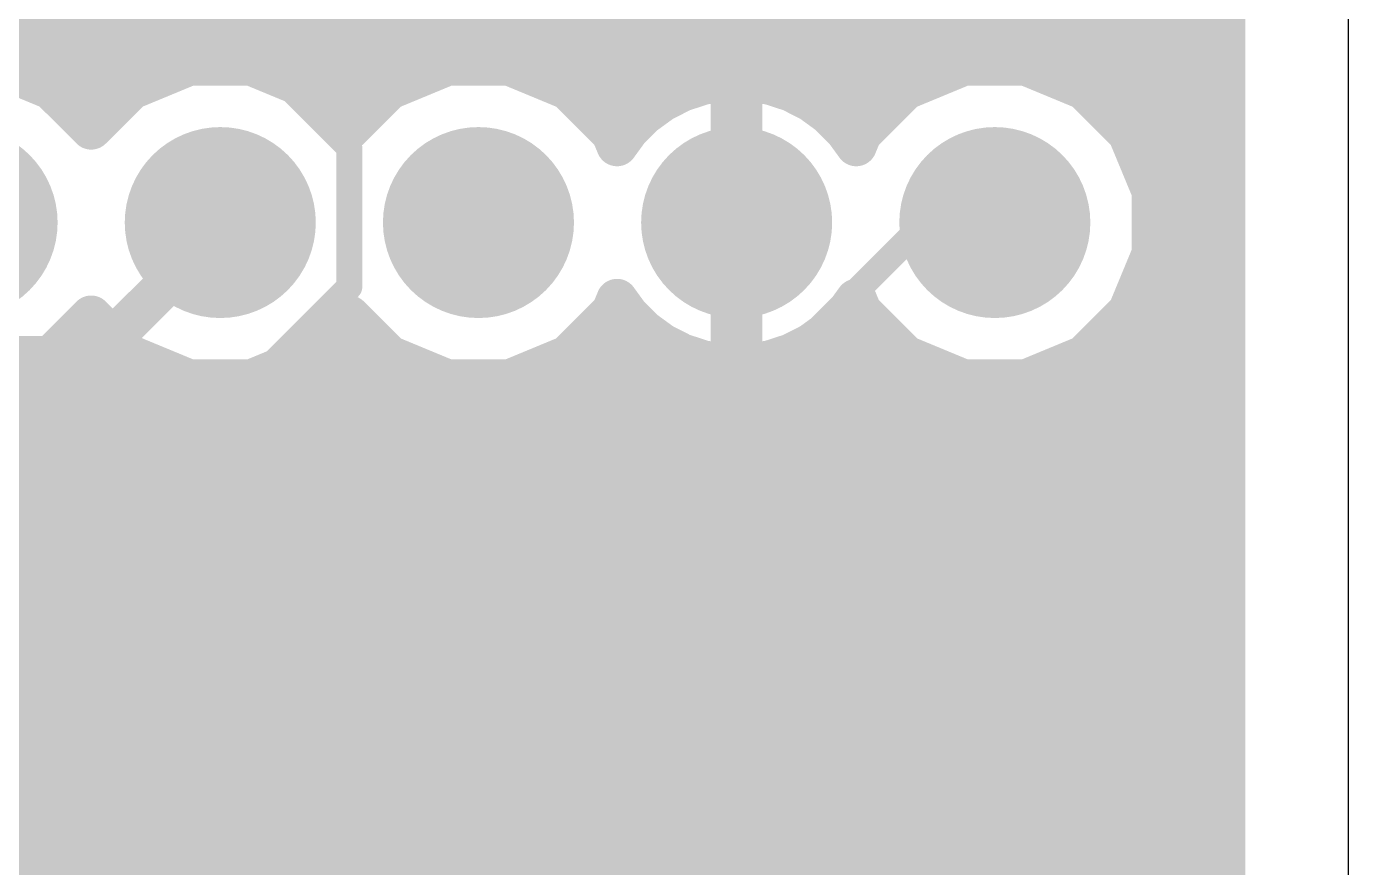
# Model space of a CAD drawing. Extents: x -9 to 55.5, y -1.4 to 36.5.
# Drawn here: x 42.54 to 55.55, y 11.43 to 19.71 of the extents above; entities that cross this region are included whole.
import ezdxf

# ---------------------------------------------------------------- set-up
doc = ezdxf.new("R2010")
doc.units = 0
for name, color, linetype in [('1', 22, 'CONTINUOUS'), ('16', 175, 'CONTINUOUS'), ('17', 82, 'CONTINUOUS'), ('18', 82, 'CONTINUOUS'), ('20', 7, 'CONTINUOUS')]:
    doc.layers.add(name, color=color, linetype=linetype)

# ---------------------------------------------------------------- blocks, each defined once
blk = doc.blocks.new('ROUNDP')
at = {"const_width": 0.5}
blk.add_lwpolyline([(0, -0.25, 1), (0, 0.25, 1), (0, -0.25)], format="xyb", dxfattribs=at)
blk = doc.blocks.new('ROUNDV')
at = {"const_width": 0.5}
blk.add_lwpolyline([(0, -0.25, 1), (0, 0.25, 1), (0, -0.25)], format="xyb", dxfattribs=at)

msp = doc.modelspace()

# ---------------------------------------------------------------- linework, layer by layer
at = {"layer": '1'}
for points, const_width in [([(54.3308, 34.3308), (54.3308, 1.2192)], 0.4064), ([(46.1636, 19.1147), (33.6846, 31.5937)], 0.4064), ([(32.6898, 31.5468), (45.72, 18.5166)], 0.254), ([(45.3647, 19.9136), (54.3308, 19.9136)], 0.4064), ([(45.7711, 19.5072), (54.3308, 19.5072)], 0.4064), ([(46.6818, 19.3294), (46.1636, 19.1147)], 0.4064), ([(47.2982, 19.3294), (46.6818, 19.3294)], 0.4064), ([(47.8677, 19.0935), (47.2982, 19.3294)], 0.4064), ([(51.7618, 19.3294), (51.1923, 19.0935)], 0.4064), ([(52.3782, 19.3294), (51.7618, 19.3294)], 0.4064), ([(52.9477, 19.0935), (52.3782, 19.3294)], 0.4064), ([(47.8501, 19.1008), (49.0742, 19.1008)], 0.4064), ([(48.3035, 18.6577), (47.8677, 19.0935)], 0.4064), ([(48.9937, 19.0746), (48.7978, 18.9748)], 0.4064), ([(49.2029, 19.1426), (48.9937, 19.0746)], 0.4064), ([(49.4201, 19.177), (49.2029, 19.1426)], 0.4064), ([(49.4792, 19.177), (49.4201, 19.177)], 0.4064), ([(49.4792, 17.8308), (49.4792, 19.177)], 0.4064), ([(49.4792, 19.1008), (49.5808, 19.1008)], 0.4064), ([(49.6399, 19.177), (49.5808, 19.177)], 0.4064), ([(49.5808, 19.177), (49.5808, 17.8308)], 0.4064), ([(49.8571, 19.1426), (49.6399, 19.177)], 0.4064), ([(50.0663, 19.0746), (49.8571, 19.1426)], 0.4064), ([(49.9858, 19.1008), (51.2099, 19.1008)], 0.4064), ([(50.2622, 18.9748), (50.0663, 19.0746)], 0.4064), ([(51.1923, 19.0935), (50.7565, 18.6577)], 0.4064), ([(52.9301, 19.1008), (54.3308, 19.1008)], 0.4064), ([(53.3835, 18.6577), (52.9477, 19.0935)], 0.4064), ([(48.7978, 18.9748), (48.6199, 18.8456)], 0.4064), ([(50.4401, 18.8456), (50.2622, 18.9748)], 0.4064), ([(48.6199, 18.8456), (48.4644, 18.6901)], 0.4064), ([(50.5956, 18.6901), (50.4401, 18.8456)], 0.4064), ([(48.2668, 18.6944), (48.4687, 18.6944)], 0.4064), ([(48.3534, 18.5373), (48.3035, 18.6577)], 0.4064), ([(48.4644, 18.6901), (48.3534, 18.5373)], 0.4064), ([(49.4792, 18.6944), (49.5808, 18.6944)], 0.4064), ([(50.5913, 18.6944), (50.7932, 18.6944)], 0.4064), ([(50.7066, 18.5373), (50.5956, 18.6901)], 0.4064), ([(50.7565, 18.6577), (50.7066, 18.5373)], 0.4064), ([(53.3468, 18.6944), (54.3308, 18.6944)], 0.4064), ([(53.6194, 18.0882), (53.3835, 18.6577)], 0.4064), ([(45.72, 18.5166), (45.72, 17.145)], 0.254), ([(49.4792, 18.288), (49.5808, 18.288)], 0.4064), ([(53.5366, 18.288), (54.3308, 18.288)], 0.4064), ([(53.6194, 17.4718), (53.6194, 18.0882)], 0.4064), ([(49.4792, 17.8816), (49.5808, 17.8816)], 0.4064), ([(53.6194, 17.8816), (54.3308, 17.8816)], 0.4064), ([(49.5808, 17.8308), (49.4792, 17.8308)], 0.4064), ([(44.3484, 17.6022), (44.45, 17.78)], 0.254), ([(51.8922, 17.6022), (52.07, 17.78)], 0.254), ([(40.005, 6.4008), (51.2064, 17.6022)], 0.254), ([(44.3484, 17.6022), (43.2054, 16.4592)], 0.4064), ([(51.2064, 17.6022), (51.8922, 17.6022)], 0.254), ([(53.3835, 16.9023), (53.6194, 17.4718)], 0.4064), ([(53.6194, 17.4752), (54.3308, 17.4752)], 0.4064), ([(45.72, 17.145), (44.577, 16.002)], 0.254), ([(48.3035, 16.9023), (48.3534, 17.0227)], 0.4064), ([(48.3534, 17.0227), (48.4644, 16.8699)], 0.4064), ([(53.4525, 17.0688), (54.3308, 17.0688)], 0.4064), ([(47.8677, 16.4665), (48.3035, 16.9023)], 0.4064), ([(48.4644, 16.8699), (48.6199, 16.7144)], 0.4064), ([(52.9477, 16.4665), (53.3835, 16.9023)], 0.4064), ([(48.6199, 16.7144), (48.7978, 16.5852)], 0.4064), ([(48.0636, 16.6624), (48.6915, 16.6624)], 0.4064), ([(48.7978, 16.5852), (48.9937, 16.4854)], 0.4064), ([(53.1436, 16.6624), (54.3308, 16.6624)], 0.4064), ([(43.2054, 16.4592), (38.862, 16.4592)], 0.4064), ([(49.0346, 16.4721), (39.6999, 7.1374)], 0.4064), ([(40.6403, 5.9944), (51.1524, 16.5065)], 0.4064), ([(44.9943, 15.3775), (46.0978, 16.4811)], 0.4064), ([(46.0978, 16.4811), (46.1123, 16.4665)], 0.4064), ([(46.1123, 16.4665), (46.6818, 16.2306)], 0.4064), ([(47.2982, 16.2306), (47.8677, 16.4665)], 0.4064), ([(48.9937, 16.4854), (49.0346, 16.4721)], 0.4064), ([(51.1524, 16.5065), (51.1923, 16.4665)], 0.4064), ([(51.1923, 16.4665), (51.7618, 16.2306)], 0.4064), ([(52.3782, 16.2306), (52.9477, 16.4665)], 0.4064), ([(45.8727, 16.256), (46.6205, 16.256)], 0.4064), ([(46.6818, 16.2306), (47.2982, 16.2306)], 0.4064), ([(47.3595, 16.256), (48.8185, 16.256)], 0.4064), ([(50.9019, 16.256), (51.7005, 16.256)], 0.4064), ([(51.7618, 16.2306), (52.3782, 16.2306)], 0.4064), ([(52.4395, 16.256), (54.3308, 16.256)], 0.4064), ([(44.577, 16.002), (39.0906, 16.002)], 0.254), ([(45.4663, 15.8496), (48.4121, 15.8496)], 0.4064), ([(50.4955, 15.8496), (54.3308, 15.8496)], 0.4064), ([(45.0599, 15.4432), (48.0057, 15.4432)], 0.4064), ([(50.0891, 15.4432), (54.3308, 15.4432)], 0.4064), ([(44.7235, 15.2654), (44.9943, 15.3775)], 0.4064), ([(39.3957, 15.2654), (44.7235, 15.2654)], 0.4064), ([(39.1671, 15.0368), (47.5993, 15.0368)], 0.4064), ([(49.6827, 15.0368), (54.3308, 15.0368)], 0.4064), ([(38.7607, 14.6304), (47.1929, 14.6304)], 0.4064), ([(49.2763, 14.6304), (54.3308, 14.6304)], 0.4064), ([(38.9818, 14.224), (46.7865, 14.224)], 0.4064), ([(48.8699, 14.224), (54.3308, 14.224)], 0.4064), ([(39.0572, 13.8176), (46.3801, 13.8176)], 0.4064), ([(48.4635, 13.8176), (54.3308, 13.8176)], 0.4064), ([(39.0572, 13.4112), (45.9737, 13.4112)], 0.4064), ([(48.0571, 13.4112), (54.3308, 13.4112)], 0.4064), ([(39.0152, 13.0048), (45.5673, 13.0048)], 0.4064), ([(47.6507, 13.0048), (54.3308, 13.0048)], 0.4064), ([(39.096, 12.5984), (45.1609, 12.5984)], 0.4064), ([(47.2443, 12.5984), (54.3308, 12.5984)], 0.4064), ([(39.2096, 12.192), (44.7545, 12.192)], 0.4064), ([(46.8379, 12.192), (54.3308, 12.192)], 0.4064), ([(39.2096, 11.7856), (44.3481, 11.7856)], 0.4064), ([(46.4315, 11.7856), (54.3308, 11.7856)], 0.4064), ([(39.2096, 11.3792), (43.9417, 11.3792)], 0.4064), ([(46.0251, 11.3792), (54.3308, 11.3792)], 0.4064)]:
    msp.add_lwpolyline(points, dxfattribs=dict(at, const_width=const_width))
for points, const_width in [([(45.7711, 19.6088, 1), (45.7711, 19.4056)], 0.2032), ([(54.3308, 19.4056, 1), (54.3308, 19.6088)], 0.2032), ([(46.6818, 19.431, 1), (46.6818, 19.2278)], 0.2032), ([(46.7207, 19.2355, 1), (46.6429, 19.4233)], 0.2032), ([(47.3371, 19.4233, 1), (47.2593, 19.2355)], 0.2032), ([(47.2982, 19.2278, 1), (47.2982, 19.431)], 0.2032), ([(51.7618, 19.431, 1), (51.7618, 19.2278)], 0.2032), ([(51.8007, 19.2355, 1), (51.7229, 19.4233)], 0.2032), ([(52.4171, 19.4233, 1), (52.3393, 19.2355)], 0.2032), ([(52.3782, 19.2278, 1), (52.3782, 19.431)], 0.2032), ([(46.1247, 19.2086, 1), (46.2024, 19.0209)], 0.2032), ([(46.0917, 19.0429, 1), (46.2354, 19.1866)], 0.2032), ([(47.8501, 19.2024, 1), (47.8501, 18.9992)], 0.2032), ([(47.9395, 19.1654, 1), (47.7958, 19.0217)], 0.2032), ([(47.8288, 18.9996, 1), (47.9065, 19.1874)], 0.2032), ([(48.9623, 19.1713, 1), (49.0251, 18.978)], 0.2032), ([(49.0399, 18.9841, 1), (48.9476, 19.1652)], 0.2032), ([(49.0742, 18.9992, 1), (49.0742, 19.2024)], 0.2032), ([(49.187, 19.2429, 1), (49.2188, 19.0422)], 0.2032), ([(49.2343, 19.046, 1), (49.1715, 19.2392)], 0.2032), ([(49.4201, 19.2786, 1), (49.4201, 19.0754)], 0.2032), ([(49.5808, 19.177, 1), (49.3776, 19.177)], 0.2032), ([(49.4792, 19.2024, 1), (49.4792, 18.9992)], 0.2032), ([(49.4359, 19.0766, 1), (49.4042, 19.2773)], 0.2032), ([(49.5808, 19.2786, 1), (49.5808, 19.0754)], 0.2032), ([(49.6824, 19.177, 1), (49.4792, 19.177)], 0.2032), ([(49.4792, 19.0754, 1), (49.4792, 19.2786)], 0.2032), ([(49.6558, 19.2773, 1), (49.6241, 19.0766)], 0.2032), ([(49.5808, 18.9992, 1), (49.5808, 19.2024)], 0.2032), ([(49.64, 19.0754, 1), (49.6399, 19.2786)], 0.2032), ([(49.8885, 19.2392, 1), (49.8257, 19.046)], 0.2032), ([(49.8412, 19.0422, 1), (49.873, 19.2429)], 0.2032), ([(49.9858, 19.2024, 1), (49.9858, 18.9992)], 0.2032), ([(50.1124, 19.1652, 1), (50.0201, 18.9841)], 0.2032), ([(50.0349, 18.978, 1), (50.0977, 19.1713)], 0.2032), ([(51.1535, 19.1874, 1), (51.2312, 18.9996)], 0.2032), ([(51.2642, 19.0217, 1), (51.1205, 19.1654)], 0.2032), ([(51.2099, 18.9992, 1), (51.2099, 19.2024)], 0.2032), ([(52.9301, 19.2024, 1), (52.9301, 18.9992)], 0.2032), ([(53.0195, 19.1654, 1), (52.8758, 19.0217)], 0.2032), ([(52.9088, 18.9996, 1), (52.9865, 19.1874)], 0.2032), ([(54.3308, 18.9992, 1), (54.3308, 19.2024)], 0.2032), ([(48.7517, 19.0653, 1), (48.8439, 18.8843)], 0.2032), ([(48.8575, 18.8926, 1), (48.7381, 19.057)], 0.2032), ([(50.3219, 19.057, 1), (50.2025, 18.8926)], 0.2032), ([(50.2161, 18.8843, 1), (50.3083, 19.0653)], 0.2032), ([(48.5602, 18.9278, 1), (48.6796, 18.7634)], 0.2032), ([(48.6918, 18.7737, 1), (48.5481, 18.9174)], 0.2032), ([(50.5119, 18.9174, 1), (50.3682, 18.7737)], 0.2032), ([(50.3804, 18.7634, 1), (50.4998, 18.9278)], 0.2032), ([(48.2668, 18.796, 1), (48.2668, 18.5928)], 0.2032), ([(48.3974, 18.6965, 1), (48.2096, 18.6188)], 0.2032), ([(48.3926, 18.7619, 1), (48.5363, 18.6182)], 0.2032), ([(48.5466, 18.6304, 1), (48.3822, 18.7498)], 0.2032), ([(48.4687, 18.5928, 1), (48.4687, 18.796)], 0.2032), ([(49.4792, 18.796, 1), (49.4792, 18.5928)], 0.2032), ([(49.5808, 18.5928, 1), (49.5808, 18.796)], 0.2032), ([(50.5913, 18.796, 1), (50.5913, 18.5928)], 0.2032), ([(50.6778, 18.7498, 1), (50.5134, 18.6304)], 0.2032), ([(50.5237, 18.6182, 1), (50.6674, 18.7619)], 0.2032), ([(50.8503, 18.6188, 1), (50.6626, 18.6965)], 0.2032), ([(50.7932, 18.5928, 1), (50.7932, 18.796)], 0.2032), ([(53.3468, 18.796, 1), (53.3468, 18.5928)], 0.2032), ([(53.4774, 18.6965, 1), (53.2896, 18.6188)], 0.2032), ([(54.3308, 18.5928, 1), (54.3308, 18.796)], 0.2032), ([(48.2317, 18.5858, 1), (48.3754, 18.7295)], 0.2032), ([(50.6846, 18.7295, 1), (50.8283, 18.5858)], 0.2032), ([(53.3117, 18.5858, 1), (53.4554, 18.7295)], 0.2032), ([(45.7835, 18.5166, 1), (45.6565, 18.5166)], 0.127), ([(45.6751, 18.4717, 1), (45.7649, 18.5615)], 0.127), ([(48.2712, 18.597, 1), (48.4356, 18.4775)], 0.2032), ([(48.2595, 18.4984, 1), (48.4473, 18.5761)], 0.2032), ([(50.6127, 18.5761, 1), (50.8005, 18.4984)], 0.2032), ([(50.6244, 18.4775, 1), (50.7888, 18.597)], 0.2032), ([(49.4792, 18.3896, 1), (49.4792, 18.1864)], 0.2032), ([(49.5808, 18.1864, 1), (49.5808, 18.3896)], 0.2032), ([(53.5366, 18.3896, 1), (53.5366, 18.1864)], 0.2032), ([(54.3308, 18.1864, 1), (54.3308, 18.3896)], 0.2032), ([(53.721, 18.0882, 1), (53.5178, 18.0882)], 0.2032), ([(53.5255, 18.0493, 1), (53.7133, 18.1271)], 0.2032), ([(49.4792, 17.9832, 1), (49.4792, 17.78)], 0.2032), ([(49.5808, 17.78, 1), (49.5808, 17.9832)], 0.2032), ([(53.6194, 17.9832, 1), (53.6194, 17.78)], 0.2032), ([(54.3308, 17.78, 1), (54.3308, 17.9832)], 0.2032), ([(49.4792, 17.9324, 1), (49.4792, 17.7292)], 0.2032), ([(49.5808, 17.7292, 1), (49.5808, 17.9324)], 0.2032), ([(44.5051, 17.7485, 1), (44.3949, 17.8115)], 0.127), ([(49.3776, 17.8308, 1), (49.5808, 17.8308)], 0.2032), ([(49.4792, 17.8308, 1), (49.6824, 17.8308)], 0.2032), ([(52.1149, 17.7351, 1), (52.0251, 17.8249)], 0.127), ([(44.4202, 17.5304, 1), (44.2766, 17.674)], 0.2032), ([(44.2933, 17.6337, 1), (44.4035, 17.5707)], 0.127), ([(51.2064, 17.6657, 1), (51.2064, 17.5387)], 0.127), ([(51.2513, 17.5573, 1), (51.1615, 17.6471)], 0.127), ([(51.8473, 17.6471, 1), (51.9371, 17.5573)], 0.127), ([(51.8922, 17.5387, 1), (51.8922, 17.6657)], 0.127), ([(53.6194, 17.5768, 1), (53.6194, 17.3736)], 0.2032), ([(53.5178, 17.4718, 1), (53.721, 17.4718)], 0.2032), ([(53.7133, 17.4329, 1), (53.5255, 17.5107)], 0.2032), ([(54.3308, 17.3736, 1), (54.3308, 17.5768)], 0.2032), ([(45.6565, 17.145, 1), (45.7835, 17.145)], 0.127), ([(45.7649, 17.1001, 1), (45.6751, 17.1899)], 0.127), ([(48.4356, 17.0825, 1), (48.2712, 16.963)], 0.2032), ([(48.4473, 16.9839, 1), (48.2595, 17.0616)], 0.2032), ([(53.4525, 17.1704, 1), (53.4525, 16.9672)], 0.2032), ([(54.3308, 16.9672, 1), (54.3308, 17.1704)], 0.2032), ([(48.2096, 16.9412, 1), (48.3974, 16.8635)], 0.2032), ([(48.3754, 16.8305, 1), (48.2317, 16.9742)], 0.2032), ([(48.5363, 16.9418, 1), (48.3926, 16.7981)], 0.2032), ([(53.2896, 16.9412, 1), (53.4774, 16.8635)], 0.2032), ([(53.4554, 16.8305, 1), (53.3117, 16.9742)], 0.2032), ([(48.3822, 16.8102, 1), (48.5466, 16.9296)], 0.2032), ([(48.6796, 16.7966, 1), (48.5602, 16.6322)], 0.2032), ([(48.0636, 16.764, 1), (48.0636, 16.5608)], 0.2032), ([(48.5481, 16.6426, 1), (48.6918, 16.7863)], 0.2032), ([(48.6915, 16.5608, 1), (48.6915, 16.764)], 0.2032), ([(48.8439, 16.6757, 1), (48.7517, 16.4947)], 0.2032), ([(53.1436, 16.764, 1), (53.1436, 16.5608)], 0.2032), ([(54.3308, 16.5608, 1), (54.3308, 16.764)], 0.2032), ([(43.2054, 16.3576, 1), (43.2054, 16.5608)], 0.2032), ([(46.1696, 16.5529, 1), (46.0259, 16.4092)], 0.2032), ([(46.1512, 16.5603, 1), (46.0735, 16.3726)], 0.2032), ([(46.1696, 16.4092, 1), (46.0259, 16.5529)], 0.2032), ([(47.9065, 16.3726, 1), (47.8288, 16.5603)], 0.2032), ([(48.7381, 16.503, 1), (48.8575, 16.6674)], 0.2032), ([(49.0251, 16.582, 1), (48.9623, 16.3887)], 0.2032), ([(48.9476, 16.3948, 1), (49.0399, 16.5759)], 0.2032), ([(49.1064, 16.4002, 1), (48.9627, 16.5439)], 0.2032), ([(49.0032, 16.3755, 1), (49.066, 16.5687)], 0.2032), ([(51.2242, 16.5783, 1), (51.0805, 16.4346)], 0.2032), ([(51.2242, 16.4346, 1), (51.0805, 16.5783)], 0.2032), ([(51.2312, 16.5603, 1), (51.1535, 16.3726)], 0.2032), ([(52.9865, 16.3726, 1), (52.9088, 16.5603)], 0.2032), ([(43.1336, 16.531, 1), (43.2772, 16.3874)], 0.2032), ([(46.0405, 16.3946, 1), (46.1842, 16.5383)], 0.2032), ([(47.7958, 16.5383, 1), (47.9395, 16.3946)], 0.2032), ([(51.1205, 16.3946, 1), (51.2642, 16.5383)], 0.2032), ([(52.8758, 16.5383, 1), (53.0195, 16.3946)], 0.2032), ([(45.8727, 16.3576, 1), (45.8727, 16.1544)], 0.2032), ([(46.6818, 16.3322, 1), (46.6818, 16.129)], 0.2032), ([(46.6205, 16.1544, 1), (46.6205, 16.3576)], 0.2032), ([(46.6429, 16.1367, 1), (46.7207, 16.3245)], 0.2032), ([(47.2593, 16.3245, 1), (47.3371, 16.1367)], 0.2032), ([(47.3595, 16.3576, 1), (47.3595, 16.1544)], 0.2032), ([(47.2982, 16.129, 1), (47.2982, 16.3322)], 0.2032), ([(48.8185, 16.1544, 1), (48.8185, 16.3576)], 0.2032), ([(50.9019, 16.3576, 1), (50.9019, 16.1544)], 0.2032), ([(51.7618, 16.3322, 1), (51.7618, 16.129)], 0.2032), ([(51.7005, 16.1544, 1), (51.7005, 16.3576)], 0.2032), ([(51.7229, 16.1367, 1), (51.8007, 16.3245)], 0.2032), ([(52.3393, 16.3245, 1), (52.4171, 16.1367)], 0.2032), ([(52.4395, 16.3576, 1), (52.4395, 16.1544)], 0.2032), ([(52.3782, 16.129, 1), (52.3782, 16.3322)], 0.2032), ([(54.3308, 16.1544, 1), (54.3308, 16.3576)], 0.2032), ([(44.577, 15.9385, 1), (44.577, 16.0655)], 0.127), ([(44.5321, 16.0469, 1), (44.6219, 15.9571)], 0.127), ([(45.4663, 15.9512, 1), (45.4663, 15.748)], 0.2032), ([(48.4121, 15.748, 1), (48.4121, 15.9512)], 0.2032), ([(50.4955, 15.9512, 1), (50.4955, 15.748)], 0.2032), ([(54.3308, 15.748, 1), (54.3308, 15.9512)], 0.2032), ([(45.0599, 15.5448, 1), (45.0599, 15.3416)], 0.2032), ([(48.0057, 15.3416, 1), (48.0057, 15.5448)], 0.2032), ([(50.0891, 15.5448, 1), (50.0891, 15.3416)], 0.2032), ([(54.3308, 15.3416, 1), (54.3308, 15.5448)], 0.2032), ([(44.9224, 15.4494, 1), (45.0661, 15.3057)], 0.2032), ([(45.0331, 15.2837, 1), (44.9554, 15.4714)], 0.2032), ([(44.6846, 15.3593, 1), (44.7624, 15.1715)], 0.2032), ([(44.7235, 15.1638, 1), (44.7235, 15.367)], 0.2032), ([(47.5993, 14.9352, 1), (47.5993, 15.1384)], 0.2032), ([(49.6827, 15.1384, 1), (49.6827, 14.9352)], 0.2032), ([(54.3308, 14.9352, 1), (54.3308, 15.1384)], 0.2032), ([(47.1929, 14.5288, 1), (47.1929, 14.732)], 0.2032), ([(49.2763, 14.732, 1), (49.2763, 14.5288)], 0.2032), ([(54.3308, 14.5288, 1), (54.3308, 14.732)], 0.2032), ([(46.7865, 14.1224, 1), (46.7865, 14.3256)], 0.2032), ([(48.8699, 14.3256, 1), (48.8699, 14.1224)], 0.2032), ([(54.3308, 14.1224, 1), (54.3308, 14.3256)], 0.2032), ([(46.3801, 13.716, 1), (46.3801, 13.9192)], 0.2032), ([(48.4635, 13.9192, 1), (48.4635, 13.716)], 0.2032), ([(54.3308, 13.716, 1), (54.3308, 13.9192)], 0.2032), ([(45.9737, 13.3096, 1), (45.9737, 13.5128)], 0.2032), ([(48.0571, 13.5128, 1), (48.0571, 13.3096)], 0.2032), ([(54.3308, 13.3096, 1), (54.3308, 13.5128)], 0.2032), ([(45.5673, 12.9032, 1), (45.5673, 13.1064)], 0.2032), ([(47.6507, 13.1064, 1), (47.6507, 12.9032)], 0.2032), ([(54.3308, 12.9032, 1), (54.3308, 13.1064)], 0.2032), ([(45.1609, 12.4968, 1), (45.1609, 12.7)], 0.2032), ([(47.2443, 12.7, 1), (47.2443, 12.4968)], 0.2032), ([(54.3308, 12.4968, 1), (54.3308, 12.7)], 0.2032), ([(44.7545, 12.0904, 1), (44.7545, 12.2936)], 0.2032), ([(46.8379, 12.2936, 1), (46.8379, 12.0904)], 0.2032), ([(54.3308, 12.0904, 1), (54.3308, 12.2936)], 0.2032), ([(44.3481, 11.684, 1), (44.3481, 11.8872)], 0.2032), ([(46.4315, 11.8872, 1), (46.4315, 11.684)], 0.2032), ([(54.3308, 11.684, 1), (54.3308, 11.8872)], 0.2032), ([(43.9417, 11.2776, 1), (43.9417, 11.4808)], 0.2032), ([(46.0251, 11.4808, 1), (46.0251, 11.2776)], 0.2032), ([(54.3308, 11.2776, 1), (54.3308, 11.4808)], 0.2032)]:
    msp.add_lwpolyline(points, format="xyb", dxfattribs=dict(at, const_width=const_width))
at = {"layer": '16', "const_width": 0.4064}
for points in [[(54.3308, 34.3308), (54.3308, 1.2192)], [(28.9055, 19.9136), (54.3308, 19.9136)], [(29.3119, 19.5072), (54.3308, 19.5072)], [(42.7877, 19.0935), (42.2182, 19.3294)], [(44.1418, 19.3294), (43.5723, 19.0935)], [(44.7582, 19.3294), (44.1418, 19.3294)], [(45.3277, 19.0935), (44.7582, 19.3294)], [(46.6818, 19.3294), (46.1123, 19.0935)], [(47.2982, 19.3294), (46.6818, 19.3294)], [(47.8677, 19.0935), (47.2982, 19.3294)], [(51.7618, 19.3294), (51.1923, 19.0935)], [(52.3782, 19.3294), (51.7618, 19.3294)], [(52.9477, 19.0935), (52.3782, 19.3294)], [(42.7701, 19.1008), (43.5899, 19.1008)], [(43.18, 18.7012), (42.7877, 19.0935)], [(43.5723, 19.0935), (43.18, 18.7012)], [(45.3101, 19.1008), (46.1299, 19.1008)], [(45.72, 18.7012), (45.3277, 19.0935)], [(46.1123, 19.0935), (45.72, 18.7012)], [(47.8501, 19.1008), (49.0742, 19.1008)], [(48.3035, 18.6577), (47.8677, 19.0935)], [(48.9937, 19.0746), (48.7978, 18.9748)], [(49.2029, 19.1426), (48.9937, 19.0746)], [(49.4201, 19.177), (49.2029, 19.1426)], [(49.4792, 19.177), (49.4201, 19.177)], [(49.4792, 17.8308), (49.4792, 19.177)], [(49.4792, 19.1008), (49.5808, 19.1008)], [(49.6399, 19.177), (49.5808, 19.177)], [(49.5808, 19.177), (49.5808, 17.8308)], [(49.8571, 19.1426), (49.6399, 19.177)], [(50.0663, 19.0746), (49.8571, 19.1426)], [(49.9858, 19.1008), (51.2099, 19.1008)], [(50.2622, 18.9748), (50.0663, 19.0746)], [(51.1923, 19.0935), (50.7565, 18.6577)], [(52.9301, 19.1008), (54.3308, 19.1008)], [(53.3835, 18.6577), (52.9477, 19.0935)], [(48.7978, 18.9748), (48.6199, 18.8456)], [(50.4401, 18.8456), (50.2622, 18.9748)], [(48.6199, 18.8456), (48.4644, 18.6901)], [(50.5956, 18.6901), (50.4401, 18.8456)], [(48.2668, 18.6944), (48.4687, 18.6944)], [(48.3534, 18.5373), (48.3035, 18.6577)], [(48.4644, 18.6901), (48.3534, 18.5373)], [(49.4792, 18.6944), (49.5808, 18.6944)], [(50.5913, 18.6944), (50.7932, 18.6944)], [(50.7066, 18.5373), (50.5956, 18.6901)], [(50.7565, 18.6577), (50.7066, 18.5373)], [(53.3468, 18.6944), (54.3308, 18.6944)], [(53.6194, 18.0882), (53.3835, 18.6577)], [(49.4792, 18.288), (49.5808, 18.288)], [(53.5366, 18.288), (54.3308, 18.288)], [(53.6194, 17.4718), (53.6194, 18.0882)], [(49.4792, 17.8816), (49.5808, 17.8816)], [(53.6194, 17.8816), (54.3308, 17.8816)], [(49.5808, 17.8308), (49.4792, 17.8308)], [(49.4792, 16.383), (49.4792, 17.7292)], [(49.4792, 17.7292), (49.5808, 17.7292)], [(49.5808, 17.7292), (49.5808, 16.383)], [(49.4792, 17.4752), (49.5808, 17.4752)], [(53.3835, 16.9023), (53.6194, 17.4718)], [(53.6194, 17.4752), (54.3308, 17.4752)], [(48.3035, 16.9023), (48.3534, 17.0227)], [(48.3534, 17.0227), (48.4644, 16.8699)], [(49.4792, 17.0688), (49.5808, 17.0688)], [(50.5956, 16.8699), (50.7066, 17.0227)], [(50.7066, 17.0227), (50.7565, 16.9023)], [(53.4525, 17.0688), (54.3308, 17.0688)], [(42.7877, 16.4665), (43.18, 16.8588)], [(43.18, 16.8588), (43.5723, 16.4665)], [(45.3277, 16.4665), (45.72, 16.8588)], [(45.72, 16.8588), (46.1123, 16.4665)], [(47.8677, 16.4665), (48.3035, 16.9023)], [(48.4644, 16.8699), (48.6199, 16.7144)], [(50.4401, 16.7144), (50.5956, 16.8699)], [(50.7565, 16.9023), (51.1923, 16.4665)], [(52.9477, 16.4665), (53.3835, 16.9023)], [(48.6199, 16.7144), (48.7978, 16.5852)], [(50.2622, 16.5852), (50.4401, 16.7144)], [(42.9836, 16.6624), (43.3764, 16.6624)], [(45.5236, 16.6624), (45.9164, 16.6624)], [(48.0636, 16.6624), (48.6915, 16.6624)], [(48.7978, 16.5852), (48.9937, 16.4854)], [(49.4792, 16.6624), (49.5808, 16.6624)], [(50.0663, 16.4854), (50.2622, 16.5852)], [(50.3685, 16.6624), (50.9964, 16.6624)], [(53.1436, 16.6624), (54.3308, 16.6624)], [(42.2182, 16.2306), (42.7877, 16.4665)], [(43.5723, 16.4665), (44.1418, 16.2306)], [(44.7582, 16.2306), (45.3277, 16.4665)], [(46.1123, 16.4665), (46.6818, 16.2306)], [(47.2982, 16.2306), (47.8677, 16.4665)], [(48.9937, 16.4854), (49.2029, 16.4174)], [(49.8571, 16.4174), (50.0663, 16.4854)], [(51.1923, 16.4665), (51.7618, 16.2306)], [(52.3782, 16.2306), (52.9477, 16.4665)], [(49.2029, 16.4174), (49.4201, 16.383)], [(49.4201, 16.383), (49.4792, 16.383)], [(49.5808, 16.383), (49.6399, 16.383)], [(49.6399, 16.383), (49.8571, 16.4174)], [(42.2795, 16.256), (44.0805, 16.256)], [(44.1418, 16.2306), (44.7582, 16.2306)], [(44.8195, 16.256), (46.6205, 16.256)], [(46.6818, 16.2306), (47.2982, 16.2306)], [(47.3595, 16.256), (51.7005, 16.256)], [(51.7618, 16.2306), (52.3782, 16.2306)], [(52.4395, 16.256), (54.3308, 16.256)], [(23.8255, 15.8496), (54.3308, 15.8496)], [(24.2319, 15.4432), (54.3308, 15.4432)], [(24.7199, 15.0368), (54.3308, 15.0368)], [(25.0233, 14.6304), (54.3308, 14.6304)], [(25.1206, 14.224), (54.3308, 14.224)], [(25.0654, 13.8176), (54.3308, 13.8176)], [(24.8215, 13.4112), (54.3308, 13.4112)], [(21.2147, 13.0048), (54.3308, 13.0048)], [(20.5677, 12.5984), (54.3308, 12.5984)], [(12.8524, 12.192), (54.3308, 12.192)], [(12.8524, 11.7856), (54.3308, 11.7856)], [(12.8524, 11.3792), (54.3308, 11.3792)]]:
    msp.add_lwpolyline(points, dxfattribs=at)
at = {"layer": '16', "const_width": 0.2032}
for points in [[(54.3308, 19.4056, 1), (54.3308, 19.6088)], [(44.1418, 19.431, 1), (44.1418, 19.2278)], [(44.1807, 19.2355, 1), (44.1029, 19.4233)], [(44.7971, 19.4233, 1), (44.7193, 19.2355)], [(44.7582, 19.2278, 1), (44.7582, 19.431)], [(46.6818, 19.431, 1), (46.6818, 19.2278)], [(46.7207, 19.2355, 1), (46.6429, 19.4233)], [(47.3371, 19.4233, 1), (47.2593, 19.2355)], [(47.2982, 19.2278, 1), (47.2982, 19.431)], [(51.7618, 19.431, 1), (51.7618, 19.2278)], [(51.8007, 19.2355, 1), (51.7229, 19.4233)], [(52.4171, 19.4233, 1), (52.3393, 19.2355)], [(52.3782, 19.2278, 1), (52.3782, 19.431)], [(42.7701, 19.2024, 1), (42.7701, 18.9992)], [(42.8595, 19.1654, 1), (42.7158, 19.0217)], [(42.7488, 18.9996, 1), (42.8265, 19.1874)], [(43.5335, 19.1874, 1), (43.6112, 18.9996)], [(43.6442, 19.0217, 1), (43.5005, 19.1654)], [(43.5899, 18.9992, 1), (43.5899, 19.2024)], [(45.3101, 19.2024, 1), (45.3101, 18.9992)], [(45.3995, 19.1654, 1), (45.2558, 19.0217)], [(45.2888, 18.9996, 1), (45.3665, 19.1874)], [(46.0735, 19.1874, 1), (46.1512, 18.9996)], [(46.1842, 19.0217, 1), (46.0405, 19.1654)], [(46.1299, 18.9992, 1), (46.1299, 19.2024)], [(47.8501, 19.2024, 1), (47.8501, 18.9992)], [(47.9395, 19.1654, 1), (47.7958, 19.0217)], [(47.8288, 18.9996, 1), (47.9065, 19.1874)], [(48.9623, 19.1713, 1), (49.0251, 18.978)], [(49.0399, 18.9841, 1), (48.9476, 19.1652)], [(49.0742, 18.9992, 1), (49.0742, 19.2024)], [(49.187, 19.2429, 1), (49.2188, 19.0422)], [(49.2343, 19.046, 1), (49.1715, 19.2392)], [(49.4201, 19.2786, 1), (49.4201, 19.0754)], [(49.5808, 19.177, 1), (49.3776, 19.177)], [(49.4792, 19.2024, 1), (49.4792, 18.9992)], [(49.4359, 19.0766, 1), (49.4042, 19.2773)], [(49.5808, 19.2786, 1), (49.5808, 19.0754)], [(49.6824, 19.177, 1), (49.4792, 19.177)], [(49.4792, 19.0754, 1), (49.4792, 19.2786)], [(49.6558, 19.2773, 1), (49.6241, 19.0766)], [(49.5808, 18.9992, 1), (49.5808, 19.2024)], [(49.64, 19.0754, 1), (49.6399, 19.2786)], [(49.8885, 19.2392, 1), (49.8257, 19.046)], [(49.8412, 19.0422, 1), (49.873, 19.2429)], [(49.9858, 19.2024, 1), (49.9858, 18.9992)], [(50.1124, 19.1652, 1), (50.0201, 18.9841)], [(50.0349, 18.978, 1), (50.0977, 19.1713)], [(51.1535, 19.1874, 1), (51.2312, 18.9996)], [(51.2642, 19.0217, 1), (51.1205, 19.1654)], [(51.2099, 18.9992, 1), (51.2099, 19.2024)], [(52.9301, 19.2024, 1), (52.9301, 18.9992)], [(53.0195, 19.1654, 1), (52.8758, 19.0217)], [(52.9088, 18.9996, 1), (52.9865, 19.1874)], [(54.3308, 18.9992, 1), (54.3308, 19.2024)], [(48.7517, 19.0653, 1), (48.8439, 18.8843)], [(48.8575, 18.8926, 1), (48.7381, 19.057)], [(50.3219, 19.057, 1), (50.2025, 18.8926)], [(50.2161, 18.8843, 1), (50.3083, 19.0653)], [(48.5602, 18.9278, 1), (48.6796, 18.7634)], [(48.6918, 18.7737, 1), (48.5481, 18.9174)], [(50.5119, 18.9174, 1), (50.3682, 18.7737)], [(50.3804, 18.7634, 1), (50.4998, 18.9278)], [(43.1082, 18.773, 1), (43.2518, 18.6293)], [(43.1082, 18.6293, 1), (43.2518, 18.773)], [(45.6482, 18.773, 1), (45.7918, 18.6293)], [(45.6482, 18.6293, 1), (45.7918, 18.773)], [(48.2668, 18.796, 1), (48.2668, 18.5928)], [(48.3974, 18.6965, 1), (48.2096, 18.6188)], [(48.3926, 18.7619, 1), (48.5363, 18.6182)], [(48.5466, 18.6304, 1), (48.3822, 18.7498)], [(48.4687, 18.5928, 1), (48.4687, 18.796)], [(49.4792, 18.796, 1), (49.4792, 18.5928)], [(49.5808, 18.5928, 1), (49.5808, 18.796)], [(50.5913, 18.796, 1), (50.5913, 18.5928)], [(50.6778, 18.7498, 1), (50.5134, 18.6304)], [(50.5237, 18.6182, 1), (50.6674, 18.7619)], [(50.8503, 18.6188, 1), (50.6626, 18.6965)], [(50.7932, 18.5928, 1), (50.7932, 18.796)], [(53.3468, 18.796, 1), (53.3468, 18.5928)], [(53.4774, 18.6965, 1), (53.2896, 18.6188)], [(54.3308, 18.5928, 1), (54.3308, 18.796)], [(48.2317, 18.5858, 1), (48.3754, 18.7295)], [(50.6846, 18.7295, 1), (50.8283, 18.5858)], [(53.3117, 18.5858, 1), (53.4554, 18.7295)], [(48.2712, 18.597, 1), (48.4356, 18.4775)], [(48.2595, 18.4984, 1), (48.4473, 18.5761)], [(50.6127, 18.5761, 1), (50.8005, 18.4984)], [(50.6244, 18.4775, 1), (50.7888, 18.597)], [(49.4792, 18.3896, 1), (49.4792, 18.1864)], [(49.5808, 18.1864, 1), (49.5808, 18.3896)], [(53.5366, 18.3896, 1), (53.5366, 18.1864)], [(54.3308, 18.1864, 1), (54.3308, 18.3896)], [(53.721, 18.0882, 1), (53.5178, 18.0882)], [(53.5255, 18.0493, 1), (53.7133, 18.1271)], [(49.4792, 17.9832, 1), (49.4792, 17.78)], [(49.5808, 17.78, 1), (49.5808, 17.9832)], [(53.6194, 17.9832, 1), (53.6194, 17.78)], [(54.3308, 17.78, 1), (54.3308, 17.9832)], [(49.4792, 17.9324, 1), (49.4792, 17.7292)], [(49.5808, 17.7292, 1), (49.5808, 17.9324)], [(49.5808, 17.7292, 1), (49.3776, 17.7292)], [(49.4792, 17.8308, 1), (49.4792, 17.6276)], [(49.3776, 17.8308, 1), (49.5808, 17.8308)], [(49.6824, 17.7292, 1), (49.4792, 17.7292)], [(49.4792, 17.8308, 1), (49.6824, 17.8308)], [(49.5808, 17.6276, 1), (49.5808, 17.8308)], [(49.4792, 17.5768, 1), (49.4792, 17.3736)], [(49.5808, 17.3736, 1), (49.5808, 17.5768)], [(53.6194, 17.5768, 1), (53.6194, 17.3736)], [(53.5178, 17.4718, 1), (53.721, 17.4718)], [(53.7133, 17.4329, 1), (53.5255, 17.5107)], [(54.3308, 17.3736, 1), (54.3308, 17.5768)], [(48.4356, 17.0825, 1), (48.2712, 16.963)], [(48.4473, 16.9839, 1), (48.2595, 17.0616)], [(49.4792, 17.1704, 1), (49.4792, 16.9672)], [(49.5808, 16.9672, 1), (49.5808, 17.1704)], [(50.8005, 17.0616, 1), (50.6127, 16.9839)], [(50.7888, 16.963, 1), (50.6244, 17.0825)], [(53.4525, 17.1704, 1), (53.4525, 16.9672)], [(54.3308, 16.9672, 1), (54.3308, 17.1704)], [(43.2518, 16.9307, 1), (43.1082, 16.787)], [(43.2518, 16.787, 1), (43.1082, 16.9307)], [(45.7918, 16.9307, 1), (45.6482, 16.787)], [(45.7918, 16.787, 1), (45.6482, 16.9307)], [(48.2096, 16.9412, 1), (48.3974, 16.8635)], [(48.3754, 16.8305, 1), (48.2317, 16.9742)], [(48.5363, 16.9418, 1), (48.3926, 16.7981)], [(50.6674, 16.7981, 1), (50.5237, 16.9418)], [(50.8283, 16.9742, 1), (50.6846, 16.8305)], [(50.6626, 16.8635, 1), (50.8503, 16.9412)], [(53.2896, 16.9412, 1), (53.4774, 16.8635)], [(53.4554, 16.8305, 1), (53.3117, 16.9742)], [(48.3822, 16.8102, 1), (48.5466, 16.9296)], [(48.6796, 16.7966, 1), (48.5602, 16.6322)], [(50.4998, 16.6322, 1), (50.3804, 16.7966)], [(50.5134, 16.9296, 1), (50.6778, 16.8102)], [(42.9836, 16.764, 1), (42.9836, 16.5608)], [(43.3764, 16.5608, 1), (43.3764, 16.764)], [(45.5236, 16.764, 1), (45.5236, 16.5608)], [(45.9164, 16.5608, 1), (45.9164, 16.764)], [(48.0636, 16.764, 1), (48.0636, 16.5608)], [(48.5481, 16.6426, 1), (48.6918, 16.7863)], [(48.6915, 16.5608, 1), (48.6915, 16.764)], [(48.8439, 16.6757, 1), (48.7517, 16.4947)], [(49.4792, 16.764, 1), (49.4792, 16.5608)], [(49.5808, 16.5608, 1), (49.5808, 16.764)], [(50.3083, 16.4947, 1), (50.2161, 16.6757)], [(50.3685, 16.764, 1), (50.3685, 16.5608)], [(50.3682, 16.7863, 1), (50.5119, 16.6426)], [(50.9964, 16.5608, 1), (50.9964, 16.764)], [(53.1436, 16.764, 1), (53.1436, 16.5608)], [(54.3308, 16.5608, 1), (54.3308, 16.764)], [(42.8265, 16.3726, 1), (42.7488, 16.5603)], [(43.6112, 16.5603, 1), (43.5335, 16.3726)], [(45.3665, 16.3726, 1), (45.2888, 16.5603)], [(46.1512, 16.5603, 1), (46.0735, 16.3726)], [(47.9065, 16.3726, 1), (47.8288, 16.5603)], [(48.7381, 16.503, 1), (48.8575, 16.6674)], [(49.0251, 16.582, 1), (48.9623, 16.3887)], [(48.9476, 16.3948, 1), (49.0399, 16.5759)], [(50.0201, 16.5759, 1), (50.1124, 16.3948)], [(50.0977, 16.3887, 1), (50.0349, 16.582)], [(50.2025, 16.6674, 1), (50.3219, 16.503)], [(51.2312, 16.5603, 1), (51.1535, 16.3726)], [(52.9865, 16.3726, 1), (52.9088, 16.5603)], [(42.7158, 16.5383, 1), (42.8595, 16.3946)], [(43.5005, 16.3946, 1), (43.6442, 16.5383)], [(45.2558, 16.5383, 1), (45.3995, 16.3946)], [(46.0405, 16.3946, 1), (46.1842, 16.5383)], [(47.7958, 16.5383, 1), (47.9395, 16.3946)], [(49.2188, 16.5177, 1), (49.187, 16.3171)], [(49.1715, 16.3208, 1), (49.2343, 16.514)], [(49.4201, 16.4846, 1), (49.4201, 16.2814)], [(49.4042, 16.2827, 1), (49.4359, 16.4833)], [(49.4792, 16.2814, 1), (49.4792, 16.4846)], [(49.5808, 16.4846, 1), (49.5808, 16.2814)], [(49.6241, 16.4833, 1), (49.6558, 16.2827)], [(49.64, 16.2814, 1), (49.6399, 16.4846)], [(49.8257, 16.514, 1), (49.8885, 16.3208)], [(49.873, 16.3171, 1), (49.8412, 16.5177)], [(51.1205, 16.3946, 1), (51.2642, 16.5383)], [(52.8758, 16.5383, 1), (53.0195, 16.3946)], [(44.1418, 16.3322, 1), (44.1418, 16.129)], [(44.0805, 16.1544, 1), (44.0805, 16.3576)], [(44.1029, 16.1367, 1), (44.1807, 16.3245)], [(44.7193, 16.3245, 1), (44.7971, 16.1367)], [(44.8195, 16.3576, 1), (44.8195, 16.1544)], [(44.7582, 16.129, 1), (44.7582, 16.3322)], [(46.6818, 16.3322, 1), (46.6818, 16.129)], [(46.6205, 16.1544, 1), (46.6205, 16.3576)], [(46.6429, 16.1367, 1), (46.7207, 16.3245)], [(47.2593, 16.3245, 1), (47.3371, 16.1367)], [(47.3595, 16.3576, 1), (47.3595, 16.1544)], [(47.2982, 16.129, 1), (47.2982, 16.3322)], [(49.3776, 16.383, 1), (49.5808, 16.383)], [(49.4792, 16.383, 1), (49.6824, 16.383)], [(51.7618, 16.3322, 1), (51.7618, 16.129)], [(51.7005, 16.1544, 1), (51.7005, 16.3576)], [(51.7229, 16.1367, 1), (51.8007, 16.3245)], [(52.3393, 16.3245, 1), (52.4171, 16.1367)], [(52.4395, 16.3576, 1), (52.4395, 16.1544)], [(52.3782, 16.129, 1), (52.3782, 16.3322)], [(54.3308, 16.1544, 1), (54.3308, 16.3576)], [(54.3308, 15.748, 1), (54.3308, 15.9512)], [(54.3308, 15.3416, 1), (54.3308, 15.5448)], [(54.3308, 14.9352, 1), (54.3308, 15.1384)], [(54.3308, 14.5288, 1), (54.3308, 14.732)], [(54.3308, 14.1224, 1), (54.3308, 14.3256)], [(54.3308, 13.716, 1), (54.3308, 13.9192)], [(54.3308, 13.3096, 1), (54.3308, 13.5128)], [(54.3308, 12.9032, 1), (54.3308, 13.1064)], [(54.3308, 12.4968, 1), (54.3308, 12.7)], [(54.3308, 12.0904, 1), (54.3308, 12.2936)], [(54.3308, 11.684, 1), (54.3308, 11.8872)], [(54.3308, 11.2776, 1), (54.3308, 11.4808)]]:
    msp.add_lwpolyline(points, format="xyb", dxfattribs=at)
at = {"layer": '20'}
msp.add_line((55.55, 0), (55.55, 35.55), dxfattribs=at)

# ---------------------------------------------------------------- block references
at = {"layer": '17', "xscale": 1.8796, "yscale": 1.8796, "rotation": 270}
for p in [(41.91, 17.78), (41.91, 17.78), (44.45, 17.78), (44.45, 17.78), (46.99, 17.78), (46.99, 17.78), (49.53, 17.78), (49.53, 17.78), (52.07, 17.78), (52.07, 17.78)]:
    msp.add_blockref('ROUNDP', p, dxfattribs=at)
at = {"layer": '18'}
for p, xscale, yscale in [((50.8, 12.7), 2.4, 2.4), ((50.8, 12.7), 2.4, 2.4), ((43.18, 12.7), 1.0064, 1.0064), ((43.18, 12.7), 1.0064, 1.0064)]:
    msp.add_blockref('ROUNDV', p, dxfattribs=dict(at, xscale=xscale, yscale=yscale))

doc.saveas('drawing.dxf')
